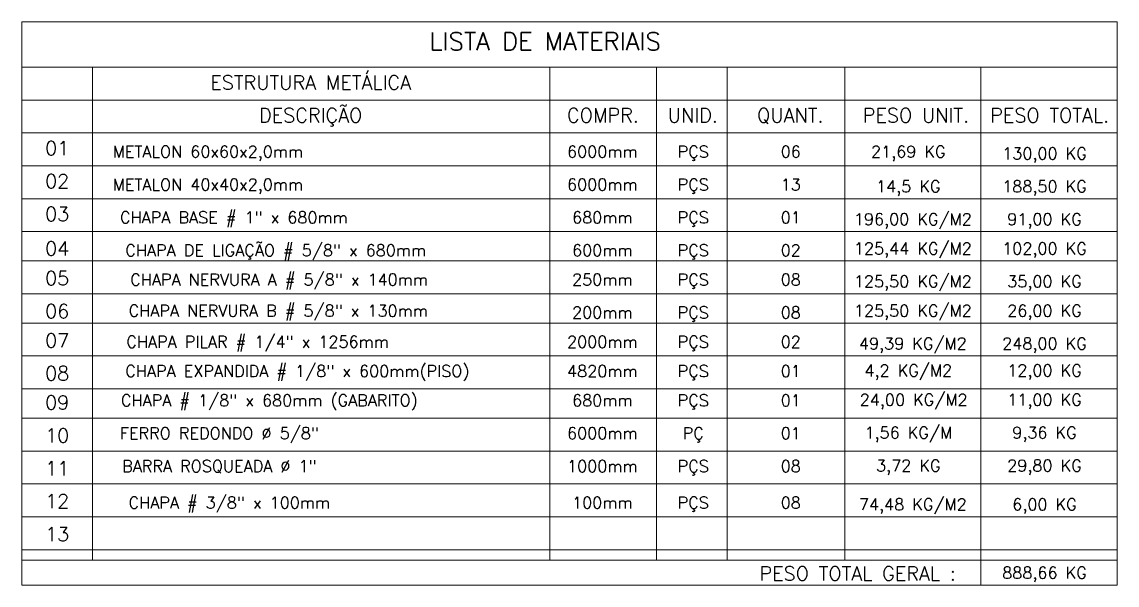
# Model space of a CAD drawing. Header units: millimetres. Extents: x 259906 to 295831, y -52980 to -28535.
# Drawn here: x 267083 to 273232, y -42317 to -39152 of the extents above; entities that cross this region are included whole.
import ezdxf
from ezdxf.enums import TextEntityAlignment as Align

# ---------------------------------------------------------------- set-up
doc = ezdxf.new("R2010")
doc.units = ezdxf.units.MM
doc.header["$LTSCALE"] = 0.2
for name, color, linetype, lineweight in [('05', 5, 'Continuous', 18), ('CONT 2', 2, 'Continuous', 13), ('CONT 3', 3, 'Continuous', 15)]:
    doc.layers.add(name, color=color, linetype=linetype, lineweight=lineweight)
doc.styles.add('ROMANS', font='ROMANS.SHX')

msp = doc.modelspace()

# ---------------------------------------------------------------- linework, layer by layer
at = {"layer": '05'}
for p, q in [((267083.2, -39152.4), (273232.5, -39152.4)), ((267083.2, -42316.6), (267083.2, -39152.4)), ((273232.5, -42316.6), (273232.5, -39152.4)), ((267083.2, -39406.8), (273232.5, -39406.8)), ((267479.2, -42177.1), (267479.2, -39406.8)), ((270048.2, -42177.1), (270048.2, -39406.8)), ((270647.2, -42177.1), (270647.2, -39406.8)), ((271043.2, -42177.1), (271043.2, -39406.8)), ((271703.2, -42177.1), (271703.2, -39406.8)), ((272467.8, -42316.6), (272467.8, -39406.8)), ((267083.2, -42177.1), (273232.5, -42177.1)), ((267083.2, -42316.6), (273232.5, -42316.6))]:
    msp.add_line(p, q, dxfattribs=at)
at = {"layer": 'CONT 3'}
for p, q in [((267083.2, -39591.6), (273232.5, -39591.6)), ((267083.2, -39776.4), (273232.5, -39776.4)), ((267083.2, -39961.2), (273232.5, -39961.2)), ((267083.2, -40146), (273232.5, -40146)), ((267083.2, -40330.8), (273232.5, -40330.8)), ((267083.2, -40495.3), (273232.5, -40495.3)), ((267083.2, -40680.1), (273232.5, -40680.1)), ((267083.2, -40844.6), (273232.5, -40844.6)), ((267083.2, -41029.4), (273232.5, -41029.4)), ((267083.2, -41214.2), (273232.5, -41214.2)), ((267083.2, -41378.7), (273232.5, -41378.7)), ((267083.2, -41563.5), (273232.5, -41563.5)), ((267083.2, -41748.3), (273232.5, -41748.3)), ((267083.2, -41933.1), (273232.5, -41933.1)), ((267083.2, -42117.9), (273232.5, -42117.9))]:
    msp.add_line(p, q, dxfattribs=at)

# ---------------------------------------------------------------- texts
at = {"layer": 'CONT 2', "style": 'ROMANS'}
for s, p in [('METALON 60x60x2,0mm', (268127.5, -39914.5)), ('6000mm', (270342.2, -39914.5)), ('PÇS', (270852.6, -39914.5)), ('06', (271400.1, -39914.5)), ('21,69 KG', (272060.1, -39914.5)), ('130,00 KG', (272824.8, -39924.6)), ('METALON 40x40x2,0mm', (268127.5, -40099.3)), ('6000mm', (270342.2, -40099.3)), ('PÇS', (270852.6, -40099.3)), ('13', (271400.1, -40099.3)), ('14,5 KG', (272060.1, -40109.4)), ('188,50 KG', (272824.8, -40109.4)), ('CHAPA BASE # 1" x 680mm ', (268296.1, -40284.1)), ('196,00 KG/M2', (272085.5, -40294.2)), ('680mm', (270342.2, -40284.1)), ('PÇS', (270852.6, -40284.1)), ('01', (271400.1, -40284.1)), ('91,00 KG', (272824.8, -40294.2)), ('CHAPA DE LIGAÇÃO # 5/8" x 680mm ', (268531.1, -40468.9)), ('125,44 KG/M2', (272085.5, -40458.7)), ('102,00 KG', (272824.8, -40458.7)), ('600mm', (270342.2, -40468.9)), ('PÇS', (270852.6, -40468.9)), ('02', (271400.1, -40468.9)), ('CHAPA NERVURA A # 5/8" x 140mm  ', (268572.4, -40633.4)), ('250mm', (270342.2, -40633.4)), ('PÇS', (270852.6, -40633.4)), ('08', (271400.1, -40633.4)), ('125,50 KG/M2', (272085.5, -40643.5)), ('35,00 KG', (272824.8, -40643.5)), ('CHAPA NERVURA B # 5/8" x 130mm ', (268545.3, -40808.2)), ('200mm', (270342.2, -40818.2)), ('PÇS', (270852.6, -40818.2)), ('08', (271400.1, -40818.2)), ('125,50 KG/M2', (272085.5, -40808)), ('26,00 KG', (272824.8, -40808)), ('CHAPA PILAR # 1/4" x 1256mm  ', (268452, -40982.7)), ('2000mm', (270342.2, -40982.7)), ('PÇS', (270852.6, -40982.7)), ('02', (271400.1, -40982.7)), ('49,39 KG/M2', (272085.5, -40992.8)), ('248,00 KG', (272824.8, -40992.8)), ('CHAPA EXPANDIDA # 1/8" x 600mm(PISO) ', (268652.4, -41147.2)), ('4,2 KG/M2', (272060.1, -41143.9)), ('4820mm', (270342.2, -41147.2)), ('PÇS', (270852.6, -41147.2)), ('01', (271400.1, -41147.2)), ('12,00 KG', (272824.8, -41143.9)), ('CHAPA # 1/8" x 680mm (GABARITO)', (268472.4, -41311.7)), ('680mm', (270342.2, -41311.7)), ('PÇS', (270852.6, -41311.7)), ('01', (271400.1, -41311.7)), ('24,00 KG/M2', (272090.1, -41308.4)), ('11,00 KG', (272824.8, -41308.4)), ('FERRO REDONDO %%C 5/8"', (268192.4, -41496.5)), ('6000mm', (270342.2, -41496.5)), ('PÇ', (270852.6, -41496.5)), ('01', (271400.1, -41496.5)), ('1,56 KG/M', (272060.1, -41493.2)), ('9,36 KG', (272824.8, -41493.2)), ('BARRA ROSQUEADA %%C 1"', (268192.4, -41681.3)), ('1000mm', (270342.2, -41681.3)), ('PÇS', (270852.6, -41681.3)), ('08', (271400.1, -41681.3)), ('3,72 KG', (272060.1, -41678)), ('29,80 KG', (272824.8, -41678)), ('CHAPA # 3/8" x 100mm  ', (268293.1, -41886.4)), ('100mm', (270342.2, -41886.4)), ('PÇS', (270852.6, -41886.4)), ('08', (271400.1, -41886.4)), ('74,48 KG/M2', (272085.5, -41896.5)), ('6,00 KG', (272824.8, -41896.5)), ('888,66 KG', (272824.8, -42280.3))]:
    msp.add_text(s, height=66, dxfattribs=at).set_placement(p, align=Align.CENTER)
at = {"layer": 'CONT 3', "style": 'ROMANS'}
for s, height, p in [('LISTA DE MATERIAIS', 100, (270021.5, -39311.7)), ('ESTRUTURA METÁLICA', 79.2, (268704.5, -39532)), ('DESCRIÇÃO', 79.2, (268704.5, -39716.8)), ('COMPR.', 79.2, (270345.4, -39716.8)), ('UNID.', 79.2, (270850, -39716.8)), ('QUANT.', 79.2, (271397.5, -39716.8)), ('PESO UNIT.', 79.2, (272102.8, -39716.8)), ('PESO TOTAL.', 79.2, (272854.1, -39716.8)), ('01', 79.2, (267281.2, -39901.6)), ('02', 79.2, (267281.2, -40086.4)), ('03', 79.2, (267281.2, -40271.2)), ('04', 79.2, (267281.2, -40464.8)), ('05', 79.2, (267281.2, -40632.2)), ('06', 79.2, (267281.2, -40817)), ('07', 79.2, (267281.2, -40981.5)), ('08', 79.2, (267281.2, -41166.3)), ('09', 79.2, (267281.2, -41330.8)), ('10', 79.2, (267281.2, -41515.6)), ('11', 79.2, (267281.2, -41700.4)), ('12', 79.2, (267281.2, -41885.2)), ('13', 79.2, (267281.2, -42070)), ('PESO TOTAL GERAL :', 79.2, (271775.7, -42290.5))]:
    msp.add_text(s, height=height, dxfattribs=at).set_placement(p, align=Align.CENTER)

doc.saveas('drawing.dxf')
